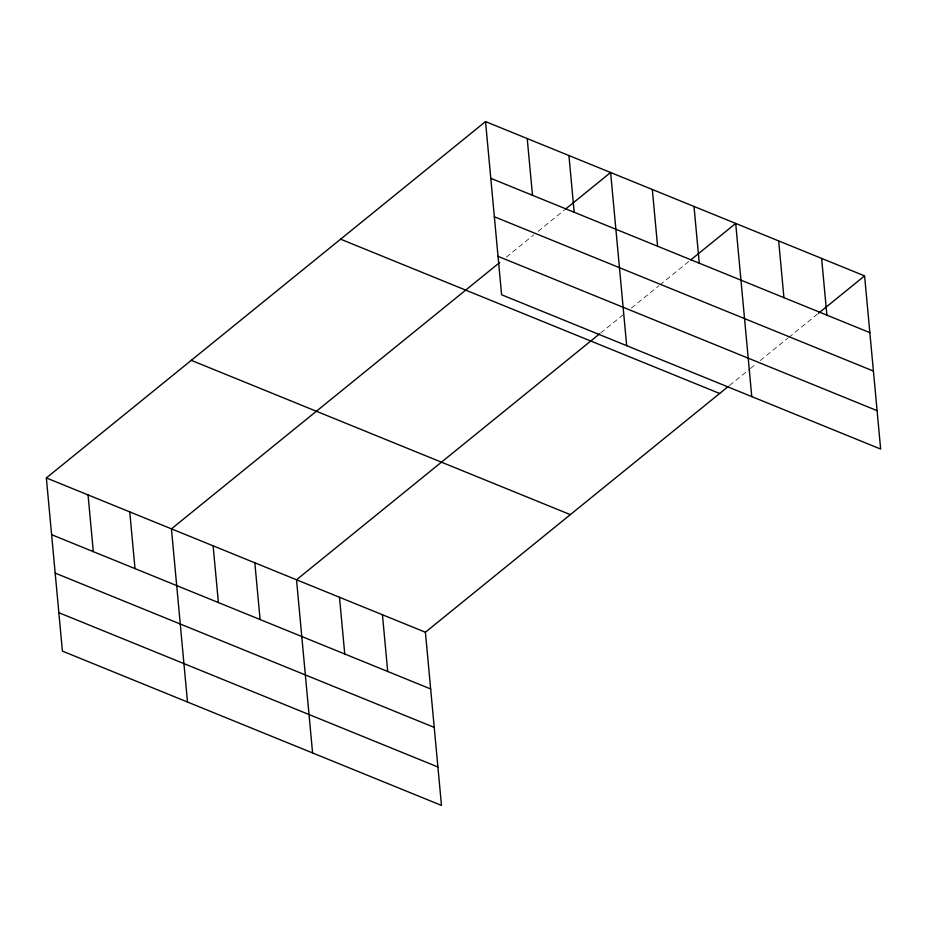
<?xml version="1.0" encoding="UTF-8"?>
<svg xmlns="http://www.w3.org/2000/svg" width="927" height="927" viewBox="0 0 927 927"><rect width="100%" height="100%" fill="white"/><g stroke="black" fill="none" stroke-linecap="round" stroke-linejoin="round"><path stroke-width="0.7" stroke-dasharray="4.63 3.48" d="M506.316 257.138L533.767 234.867M538.158 231.31L564.508 209.931M600.661 333.002L624.81 313.407M631.403 308.054L658.854 285.783M659.943 284.902L689.595 260.846M729.537 385.47L749.294 369.433M750.395 368.54L755.887 364.079M760.279 360.522L787.73 338.251M788.831 337.358L817.371 314.195"/><path stroke-width="1.39" d="M728.437 386.35L425.4 632.237L441.472 805.412L62.41 651.113L46.35 477.938L485.528 121.588L864.59 275.887L880.65 449.062L501.6 294.763L485.528 121.588M499.723 262.492L171.437 528.853L187.497 702.029M565.597 209.038L610.615 172.503L626.687 345.69M599.56 333.894L296.524 579.769L312.584 752.944M690.696 259.954L735.702 223.43L751.774 396.605M818.471 313.303L864.59 275.887M490.8 178.332L869.85 332.631M494.358 216.756L873.408 371.055M498.031 256.339L877.081 410.638M340.603 239.189L719.653 393.488M191.275 360.336L570.337 514.636M46.35 477.938L425.4 632.237M51.611 534.67L430.673 688.97M55.18 573.095L434.23 727.394M58.853 612.689L437.903 766.988M821.623 258.401L826.884 315.145M778.668 240.916L783.929 297.66M694.01 206.454L699.271 263.198M652.318 189.479L657.579 246.223M568.923 155.539L574.184 212.271M527.231 138.563L532.492 195.307M382.445 614.752L387.706 671.484M339.479 597.255L344.751 653.998M254.832 562.805L260.093 619.537M213.129 545.829L218.401 602.562M129.745 511.878L135.006 568.622M88.042 494.902L93.314 551.646"/></g></svg>
